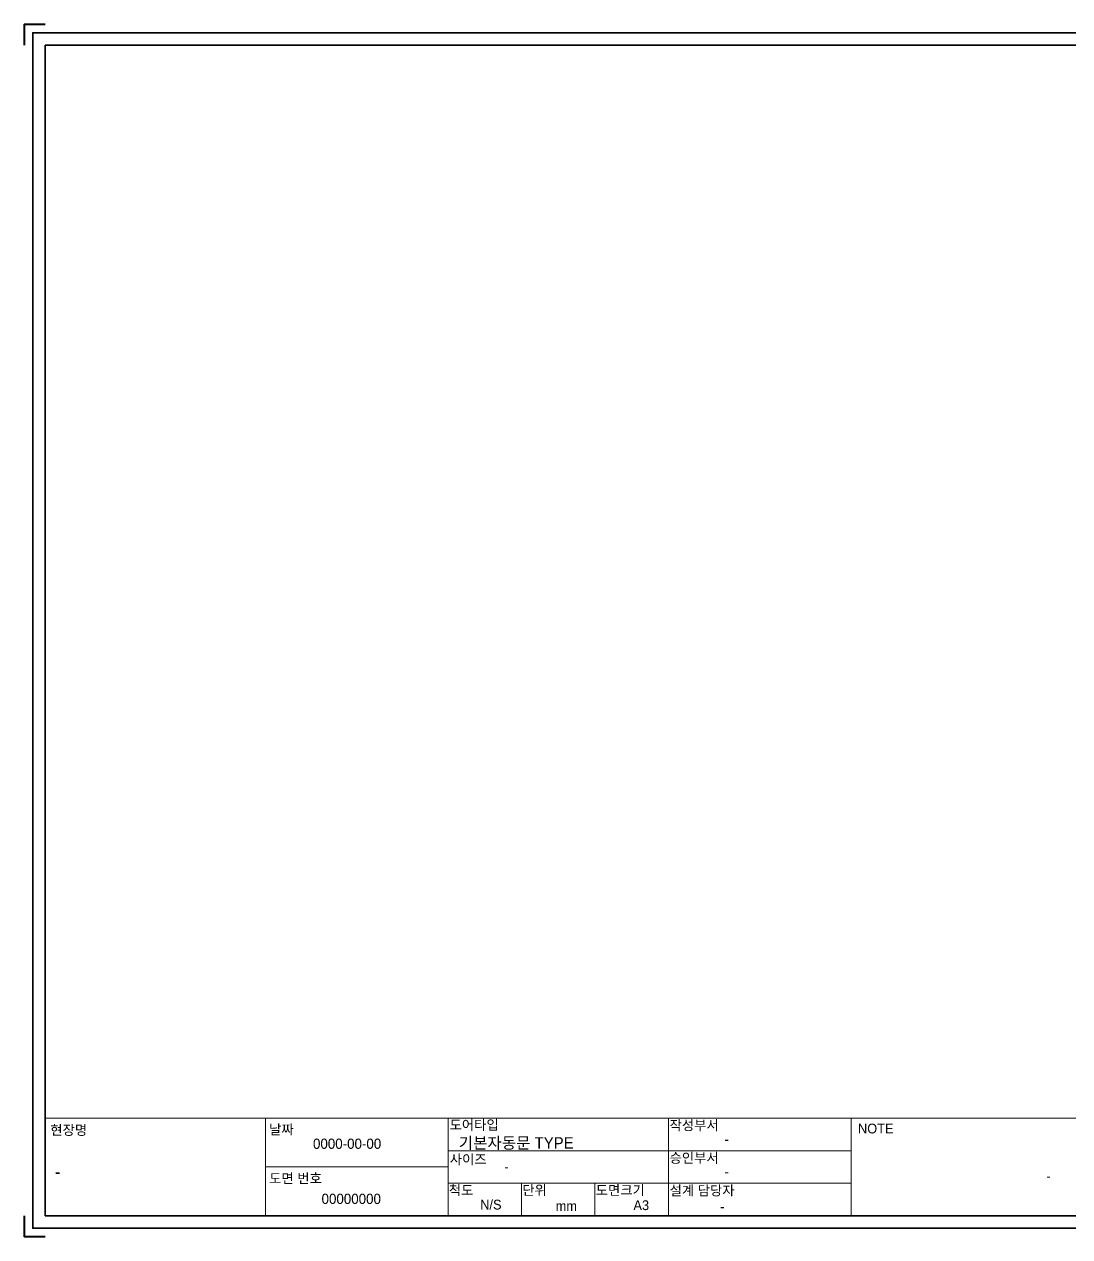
# Model space of a CAD drawing. Header units: millimetres. Extents: x 150937 to 394412, y 327166 to 584759.
# Drawn here: x 272020 to 284834, y 456127 to 470987 of the extents above; entities that cross this region are included whole.
import ezdxf

# ---------------------------------------------------------------- set-up
doc = ezdxf.new("R2010")
doc.units = ezdxf.units.MM
doc.layers.add('2문자(명칭)', color=7, linetype='Continuous', lineweight=20)
doc.layers.add('4윤곽선', color=5, linetype='Continuous', lineweight=70)
doc.layers.add('plot선', color=130, linetype='Continuous', plot=False)
doc.styles.get("Standard").update_dxf_attribs({"font": 'arial.ttf'})
doc.styles.add('돋움', font='')
doc.styles.get('돋움').set_extended_font_data('Dotum')

# ---------------------------------------------------------------- blocks, each defined once
blk = doc.blocks.new('C1S BASE')
at = {"layer": '2문자(명칭)'}
for p, q in [((20750, 1450), (250, 1450)), ((250, 1450), (250, 250)), ((2950, 250), (2950, 1450)), ((5189.498, 250), (5189.498, 1450)), ((7889.498, 250), (7889.498, 1450)), ((10128.995, 250), (10128.995, 1450)), ((5189.498, 1050), (10128.995, 1050)), ((5189.498, 850), (2950, 850)), ((5189.498, 650), (10128.995, 650)), ((6089.498, 250), (6089.498, 650)), ((6989.498, 250), (6989.498, 650)), ((6989.498, 250), (6989.498, 650))]:
    blk.add_line(p, q, dxfattribs=at)
at = {"layer": '4윤곽선', "lineweight": 35}
for p, q in [((0, 14600), (0, 14850)), ((0, 14850), (250, 14850)), ((20750, 14600), (250, 14600)), ((250, 14600), (250, 250)), ((0, 250), (0, 0)), ((250, 250), (20750, 250)), ((0, 0), (250, 0))]:
    blk.add_line(p, q, dxfattribs=at)
blk.add_lwpolyline([(20900, 100), (100, 100), (100, 14750), (20900, 14750)], close=True, dxfattribs=at)
at = {"layer": 'plot선', "lineweight": 35}
for p, q in [((-5, 14600), (-5, 14855)), ((-5, 14855), (250, 14855)), ((-5, 250), (-5, -5)), ((-5, -5), (250, -5))]:
    blk.add_line(p, q, dxfattribs=at)
at = {"layer": '2문자(명칭)', "style": '돋움'}
for s, height, p in [('현장명', 120, (314.162, 1242.926)), ('날짜', 120, (2996.337, 1250.173)), ('도어타입', 120, (5207.929, 1305.67)), ('작성부서', 120, (7904.402, 1301.479)), ('NOTE', 120, (10213.218, 1261.174)), ('기본자동문 TYPE', 140, (5320.7, 1075.045)), ('사이즈', 120, (5210.413, 883.72)), ('승인부서', 120, (7904.402, 901.479)), ('-', 160, (368.896, 711.66)), ('도면 번호', 120, (2996.337, 650.173)), ('척도', 120, (5198.863, 505.972)), ('단위', 120, (6098.863, 505.972)), ('도면크기', 120, (6998.863, 505.972)), ('설계 담당자', 120, (7904.402, 501.479)), ('N/S', 120, (5583.278, 328.903)), ('mm', 120, (6507.876, 311.622)), ('A3', 120, (7461.099, 321.684)), ('-', 120, (8524.891, 305.769))]:
    blk.add_text(s, height=height, dxfattribs=at).set_placement(p)
at = {"layer": '2문자(명칭)', "char_height": 125, "attachment_point": 1}
for s, insert in [('{\\fDotum|b0|i0|c129|p50;0000-00-00}', (3533.821, 1197.544)), ('{\\fDotum|b0|i0|c129|p50;00000000}', (3638.85, 522.206))]:
    blk.add_mtext_dynamic_manual_height_columns(s, width=23.64899, gutter_width=12.5, heights=[0], dxfattribs=dict(at, insert=insert))
at = {"layer": '2문자(명칭)', "char_height": 120, "attachment_point": 1, "style": '돋움'}
for s, width, insert in [('{\\fDotum|b0|i0|c129|p50;-}', 23.64899, (8578.348, 1250.673)), ('{\\fDotum|b0|i0|c129|p50;-}', 23.64899, (5878.348, 913.465)), ('{\\fDotum|b0|i0|c129|p50;-}', 23.64899, (8578.348, 850.673)), ('\\pi2388.73154;-', 4860.50243, (10133.457, 800))]:
    blk.add_mtext_dynamic_manual_height_columns(s, width=width, gutter_width=12.5, heights=[0], dxfattribs=dict(at, insert=insert))

msp = doc.modelspace()

# ---------------------------------------------------------------- block references
msp.add_blockref('C1S BASE', (272024.999, 456131.763))

doc.saveas('drawing.dxf')
